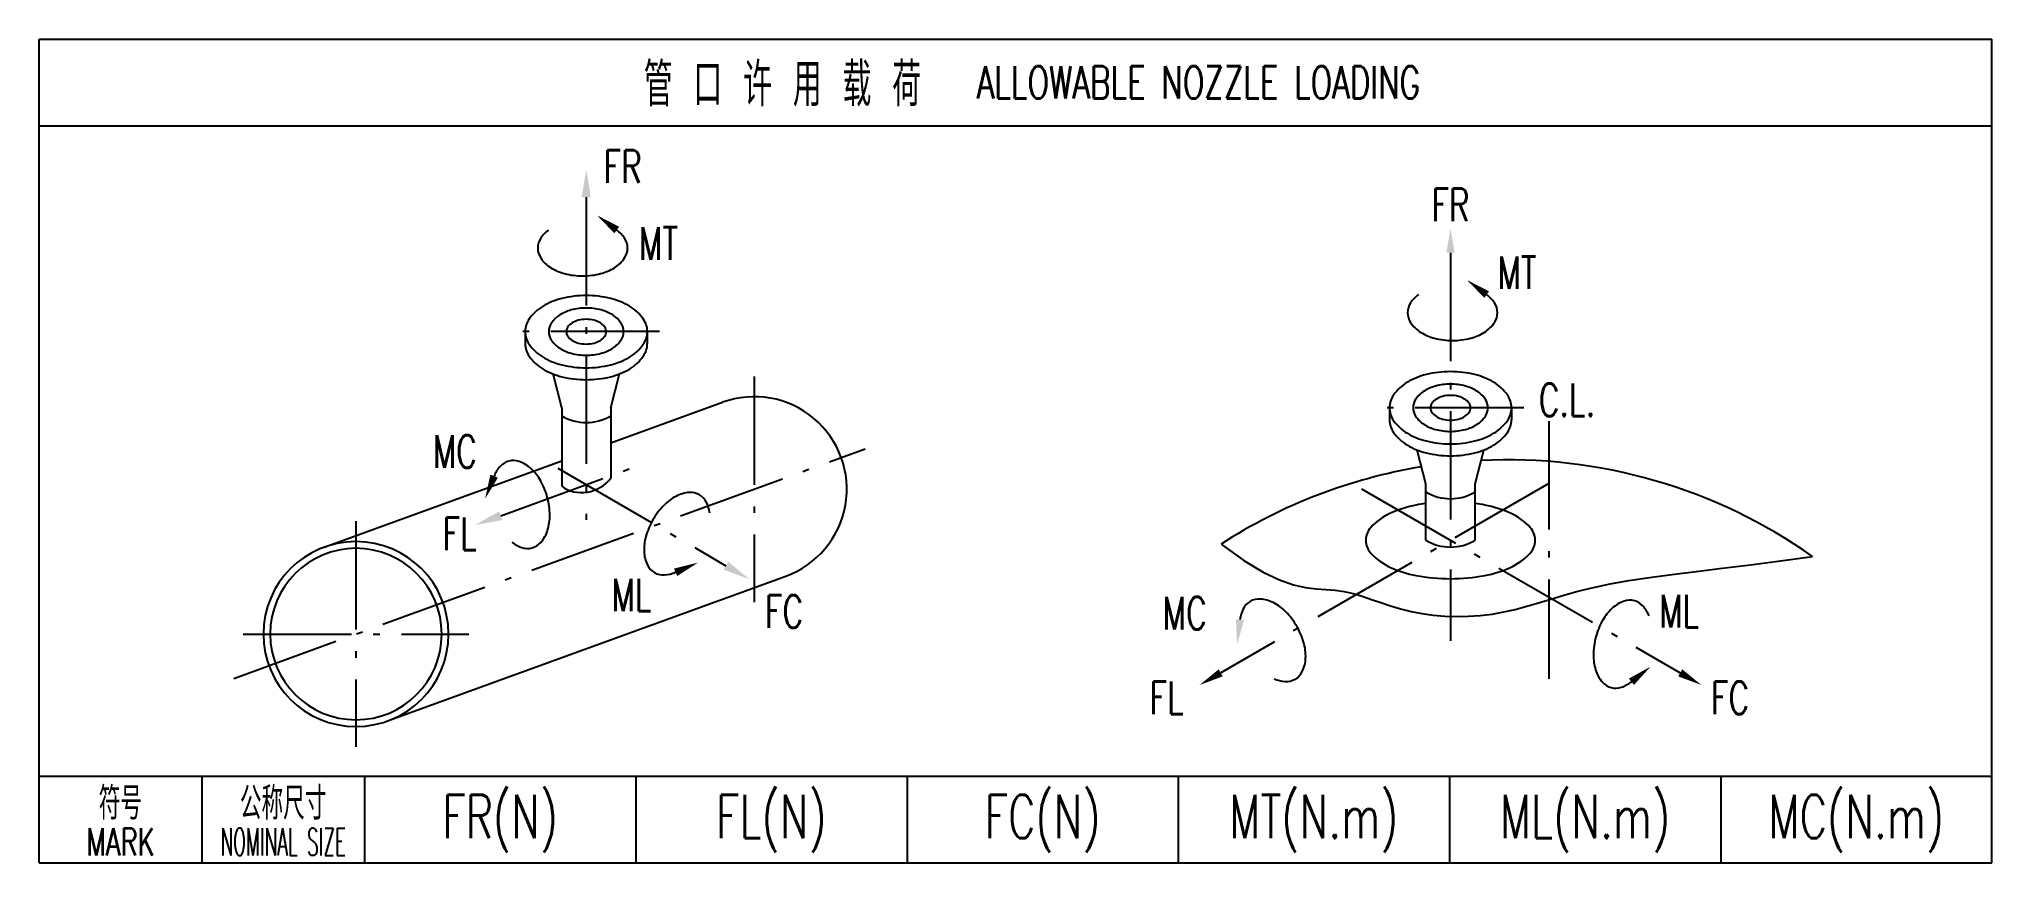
# Model space of a CAD drawing. Extents: x -180 to 0, y -76 to 0.
import ezdxf
from ezdxf.enums import TextEntityAlignment as Align

# ---------------------------------------------------------------- set-up
doc = ezdxf.new("R2010")
doc.units = 0
doc.header["$MEASUREMENT"] = 0
doc.linetypes.add('DASHDOT-S', pattern=[14.6, 10, -2, 0.6, -2])
doc.linetypes.add('DIVIDE-M', pattern=[39, 30, -3, 0, -3, 0, -3])
doc.layers.get('0').update_dxf_attribs({"linetype": 'CONTINUOUS'})
doc.layers.get('DEFPOINTS').update_dxf_attribs({"linetype": 'CONTINUOUS'})
doc.styles.add('HZ', font='ROMANS.shx', dxfattribs={"width": 0.7, "height": 4, "bigfont": 'HLFSD.shx'})
doc.styles.add('STADHLSD', font='romans.shx', dxfattribs={"width": 0.7, "bigfont": 'hlstd.shx'})

msp = doc.modelspace()

# ---------------------------------------------------------------- linework, layer by layer
at = {"color": 4, "linetype": 'Continuous'}
for p, q in [((-180.0000000000003, -76), (-180.0000000000002, 0)), ((-180.0000000000002, 0), (0, 0)), ((1.004674379865396e-13, -75.99999999999636), (0, 0)), ((-180.0000000000002, -8), (0, -8)), ((-135.1910567475136, -26.99047689903455), (-135.1910567475136, -28.08851598661568)), ((-123.9410567475136, -26.99047689903455), (-123.9410567475136, -28.08851598661568)), ((-131.8273067475093, -34.00792586331204), (-132.6265183631772, -30.89235515816472)), ((-127.3048067475179, -34.00792586331204), (-126.50559513185, -30.89235515816472)), ((-131.8273067475093, -34.00792586330863), (-131.8273067475093, -41.24698600683064)), ((-127.3048067475179, -34.00792586330863), (-127.3048067475179, -40.5152753167531)), ((-55.53101381104034, -34.01320286714979), (-55.53101381104034, -35.11124195473202)), ((-44.28101381104034, -34.01320286714979), (-44.28101381104034, -35.11124195473202)), ((-52.16726381104024, -41.03065183142861), (-52.96647542670826, -37.91508112628154)), ((-47.64476381104043, -41.03065183142861), (-46.84555219537208, -37.91508112628154)), ((-52.16726381104024, -46.23527398860521), (-52.16726381104075, -41.03065183142853)), ((-47.64476381104043, -46.23527398860521), (-47.64476381104043, -41.03065183142861)), ((-180.0000000000002, -68), (0, -68)), ((-180.0000000000002, -76), (0, -75.99999999999636))]:
    msp.add_line(p, q, dxfattribs=at)
at = {"color": 1, "linetype": 'DASHDOT-S'}
for p, q in [((-129.5660567475136, -14.59291326982952), (-129.5660567475136, -44.35300342441769)), ((-49.90601381104034, -19.7206194845643), (-49.90601381104034, -55.52352056917644)), ((-122.8160567475136, -26.99047689903455), (-136.3160567475136, -26.99047689903455)), ((-114.0800189716686, -31.11589777503104), (-114.0800189716686, -51.92839777503104)), ((-43.15601381104034, -34.01320286714979), (-56.65601381104034, -34.01320286714979)), ((-40.83813664021778, -35.23786949325387), (-40.83813664021778, -59.02940696940894)), ((-162.0323678819407, -58.97537544151419), (-103.8448730876994, -37.79685932989014)), ((-137.4451078273999, -43.96851028702804), (-124.3475703490694, -39.20139650273654)), ((-132.1936080727321, -39.5837527547701), (-116.6939301049281, -48.5801014443241)), ((-40.83813664021778, -40.99993266305246), (-71.0842826278826, -58.46255319098179)), ((-58.10929925728794, -41.49910492797498), (-28.72774499419842, -58.46255319098179)), ((-150.7894196170528, -44.47702692770326), (-150.7894196170528, -65.28952692770326)), ((-161.1956696170528, -54.88327692770326), (-140.3831696170528, -54.88327692770326))]:
    msp.add_line(p, q, dxfattribs=at)
at = {"color": 2, "linetype": 'Continuous'}
for p, q in [((-165.0000000000002, -68), (-165.0000000000003, -75.99999999999972)), ((-150.0000000000002, -68), (-150.0000000000003, -75.99999999999942)), ((-125.0000000000002, -68), (-125.0000000000002, -75.9999999999989)), ((-100.0000000000002, -68), (-100.0000000000002, -75.99999999999841)), ((-75.00000000000023, -68), (-75.00000000000027, -75.9999999999979)), ((-50, -68), (-50.00000000000008, -75.99999999999739)), ((-25, -68), (-25.00000000000006, -75.99999999999689))]:
    msp.add_line(p, q, dxfattribs=at)
at = {"color": 7, "linetype": 'Continuous'}
for points in [[(-133.0451287553526, -17.61517924358691, 0.08559629066637084), (-133.7656907713174, -18.37312439457901, 0.1484111649438202), (-134.0417030451445, -19.28253327361358, 0.1484111649438477), (-133.7656907713174, -20.19194215265247, 0.1071079735080968), (-132.8283013570849, -21.09736105188858, 0.07600972026384085), (-131.5553635529968, -21.6399389264941, 0.06288102069597148), (-129.8988905451479, -21.84908733102543, 0.06288102069598872), (-128.2424175372819, -21.6399389264941, 0.07600972026387547), (-126.9694797332108, -21.09736105188858, 0.1071079735080976), (-126.0320903189784, -20.19194215265247, 0.1484111649438201), (-125.7560780451513, -19.28253327361358, 0.1484111649438082), (-126.0320903189784, -18.37312439457901, 0.0855962906663513), (-126.7526523349434, -17.61517924358691)], [(-52.86498121644746, -23.57401785978823, 0.08559629066637084), (-53.58554323242237, -24.3319630107809, 0.1484111649438202), (-53.86155550625142, -25.24137188981788, 0.1484111649438477), (-53.58554323242237, -26.15078076885496, 0.1071079735080968), (-52.64815381818551, -27.05619966809195, 0.07600972026384084), (-51.3752160141006, -27.59877754269431, 0.06288102069597148), (-49.7187430062512, -27.80792594722473, 0.06288102069598872), (-48.06226999840129, -27.59877754269431, 0.07600972026387547), (-46.7893321943169, -27.05619966809195, 0.1071079735080976), (-45.85194278008004, -26.15078076885496, 0.1484111649438201), (-45.57593050625098, -25.24137188981788, 0.1484111649438082), (-45.85194278008004, -24.3319630107809, 0.08559629066635129), (-46.57250479605494, -23.57401785978848)], [(-136.428338556022, -46.40281038709372, 0.08559629066637084), (-135.5097245868599, -46.90264920754908, 0.1484111649438202), (-134.5598658307842, -46.93388425353123, 0.1484111649438477), (-133.7528815410149, -46.43190453218949, 0.1071079735080968), (-133.120928275717, -45.29211623276728, 0.07600972026384087), (-132.9262988407977, -43.92212324514185, 0.06288102069597148), (-133.1530037574603, -42.26796159596574, 0.06288102069598872), (-133.7837523650512, -40.72206312747812, 0.07600972026387548), (-134.6373028938199, -39.63292911465078, 0.1071079735080976), (-135.7544846252927, -38.96182012506802, 0.1484111649438201), (-136.7043433813681, -38.93058507908177, 0.1484111649438082), (-137.5113276711377, -39.43256480042783, 0.08559629066635129), (-138.0569512944803, -40.32474490131972)], [(-118.1829796709762, -43.73870775563773, 0.08559629066637084), (-118.4790984184192, -42.73571016930782, 0.1484111649438202), (-119.1286634731832, -42.04197208889468, 0.1484111649438477), (-120.0542408017575, -41.82630129026893, 0.1071079735080968), (-121.3070512766831, -42.18539488661918, 0.07600972026384085), (-122.413406401666, -43.01650242509209, 0.06288102069597148), (-123.4227707370742, -44.34647592830697, 0.0628810206959887), (-124.0698794095149, -45.88559783605319, 0.07600972026387547), (-124.2364620886199, -47.25928324913139, 0.1071079735080976), (-123.921041027927, -48.52379574471365, 0.1484111649438201), (-123.2714759731798, -49.21753382512679, 0.1484111649438082), (-122.3458986445887, -49.43320462375254, 0.08559629066635129), (-121.3292178811639, -49.18815218841041)], [(-66.16386324464696, -59.01428456171153, 0.08559629066637081), (-65.147182481225, -59.25933699705139, 0.1484111649438202), (-64.22160515263732, -59.04366619842517, 0.1484111649438477), (-63.57204009787836, -58.34992811801432, 0.1071079735080968), (-63.25661903719072, -57.08541562242829, 0.07600972026384085), (-63.42320171629655, -55.71173020935227, 0.06288102069597148), (-64.07031038873714, -54.17260830160606, 0.06288102069598872), (-65.07967472414646, -52.84263479839049, 0.07600972026387547), (-66.18602984912553, -52.01152725991645, 0.1071079735080976), (-67.43884032404986, -51.65243366356732, 0.1484111649438201), (-68.3644176526372, -51.86810446219363, 0.1484111649438082), (-69.01398270739617, -52.56184254260427, 0.0855962906663513), (-69.31010145484322, -53.56484012893705)], [(-31.6018167352384, -53.20828333622173, 0.08559629066637081), (-32.14744035858104, -52.3161032353287, 0.1484111649438202), (-32.95442464835054, -51.81412351398455, 0.1484111649438477), (-33.90428340441792, -51.84535855996843, 0.1071079735080968), (-35.0214651358832, -52.51646754955121, 0.07600972026384087), (-35.87501566466273, -53.60560156237773, 0.06288102069597148), (-36.50576427225582, -55.15150003086526, 0.06288102069598873), (-36.73246918892238, -56.80566168004293, 0.07600972026387548), (-36.53783975399972, -58.17565466766666, 0.1071079735080976), (-35.90588648869817, -59.31544296708626, 0.1484111649438201), (-35.09890219892884, -59.81742268843061, 0.1484111649438082), (-34.14904344286145, -59.78618764244678, 0.08559629066635129), (-33.23042947369544, -59.28634882199378)]]:
    msp.add_lwpolyline(points, format="xyb", dxfattribs=at)
at = {"color": 4, "linetype": 'Continuous'}
for points in [[(-135.1910567475109, -26.99047689903159, 0.1537560611438744), (-134.8225282946905, -28.16056442641366, 0.1068496894456862), (-133.5435323916847, -29.34649296714974, 0.07367425532286441), (-131.8213234499908, -30.04975924392875, 0.06022320037263233), (-129.5660567475109, -30.32238677572934, 0.06022320037263324), (-127.310790045048, -30.04975924392875, 0.07367425532286773), (-125.588581103337, -29.34649296714974, 0.1068496894456838), (-124.3095852003312, -28.16056442641366, 0.1537560611438537), (-123.9410567475109, -26.99047689903159, 0.1537560611438787), (-124.3095852003312, -25.82038937164953, 0.1068496894456926), (-125.588581103337, -24.63446083091753, 0.07367425532286255), (-127.310790045048, -23.93119455413444, 0.06022320037263427), (-129.5660567475109, -23.65856702233805, 0.06022320037263155), (-131.8213234499908, -23.93119455413444, 0.07367425532285105), (-133.5435323916847, -24.63446083091753, 0.1068496894457045), (-134.8225282946905, -25.82038937164953, 0.1537560611438851)], [(-133.0160567475109, -26.99047689903159, 0.1462793836781457), (-132.7846917384184, -27.76438752829836, 0.1071581611199701), (-132.005575142611, -28.52945112457815, 0.07695235412944422), (-130.9439140260693, -28.9898654323373, 0.06398515729966947), (-129.5660567475109, -29.1669151209428, 0.06398515729967122), (-128.1881994689695, -28.9898654323373, 0.07695235412946648), (-127.1265383524108, -28.52945112457815, 0.1071581611199707), (-126.3474217566034, -27.76438752829836, 0.1462793836781312), (-126.1160567475108, -26.99047689903159, 0.1462793836781633), (-126.3474217566034, -26.21656626976915, 0.1071581611199754), (-127.1265383524108, -25.45150267348504, 0.07695235412944752), (-128.1881994689695, -24.99108836572577, 0.06398515729965741), (-129.5660567475109, -24.8140386771247, 0.06398515729967715), (-130.9439140260693, -24.99108836572577, 0.07695235412945646), (-132.005575142611, -25.45150267348504, 0.1071581611199814), (-132.7846917384184, -26.21656626976915, 0.1462793836781809)], [(-131.4073067475074, -26.99047689903159, 0.1484111649438477), (-131.2846346258234, -27.39465862305201, 0.1071079735080968), (-130.8680171083624, -27.79706702270937, 0.07600972026384085), (-130.3022669732366, -28.0382127447524, 0.06288102069597148), (-129.5660567475109, -28.13116759121135, 0.06288102069598872), (-128.829846521819, -28.0382127447524, 0.0760097202638755), (-128.2640963866595, -27.79706702270937, 0.1071079735080976), (-127.8474788692151, -27.39465862305201, 0.1484111649438202), (-127.7248067475143, -26.99047689903159, 0.1484111649438082), (-127.8474788692151, -26.58629517501527, 0.1071079735080764), (-128.2640963866595, -26.18388677535381, 0.0760097202638187), (-128.829846521819, -25.94274105331067, 0.06288102069596571), (-129.5660567475109, -25.84978620685183, 0.06288102069594871), (-130.3022669732366, -25.94274105330646, 0.07600972026384613), (-130.8680171083624, -26.18388677535381, 0.1071079735080974), (-131.2846346258234, -26.58629517501527, 0.1484111649438202)], [(-55.53101381104017, -34.01320286714966, 0.1537560611438744), (-55.16248535822609, -35.18329039453148, 0.1068496894456862), (-53.88348945521449, -36.36921893526416, 0.07367425532286441), (-52.16128051351672, -37.07248521204792, 0.06022320037263233), (-49.90601381104017, -37.34511274384613, 0.06022320037263324), (-47.65074710856413, -37.07248521204792, 0.07367425532286773), (-45.92853816686585, -36.36921893526416, 0.1068496894456838), (-44.64954226385441, -35.18329039453148, 0.1537560611438537), (-44.28101381104017, -34.01320286714966, 0.1537560611438787), (-44.64954226385441, -32.84311533976758, 0.1068496894456926), (-45.92853816686585, -31.6571867990349, 0.07367425532286255), (-47.65074710856413, -30.95392052225122, 0.06022320037263427), (-49.90601381104017, -30.68129299045302, 0.06022320037263155), (-52.16128051351723, -30.95392052225122, 0.07367425532285105), (-53.88348945521449, -31.6571867990349, 0.1068496894457045), (-55.16248535822609, -32.84311533976758, 0.1537560611438851)], [(-53.35601381104044, -34.01320286714966, 0.1462793836781457), (-53.12464880193949, -34.78711349641551, 0.1071581611199701), (-52.3455322061339, -35.55217709269527, 0.07695235412944422), (-51.28387108959254, -36.01259140045659, 0.06398515729966947), (-49.90601381104017, -36.18964108905891, 0.06398515729967122), (-48.52815653248848, -36.01259140045659, 0.07695235412946648), (-47.46649541594695, -35.55217709269527, 0.1071581611199707), (-46.68737882014085, -34.78711349641551, 0.1462793836781312), (-46.4560138110399, -34.01320286714966, 0.1462793836781633), (-46.68737882014085, -33.23929223788355, 0.1071581611199754), (-47.46649541594695, -32.47422864160387, 0.07695235412944752), (-48.52815653248797, -32.01381433384248, 0.06398515729965741), (-49.90601381104017, -31.83676464524024, 0.06398515729967715), (-51.28387108959254, -32.01381433384256, 0.07695235412945646), (-52.3455322061339, -32.47422864160387, 0.1071581611199814), (-53.12464880193949, -33.23929223788355, 0.1462793836781809)], [(-51.74726381104011, -34.01320286714966, 0.1484111649438477), (-51.62459168933884, -34.41738459116596, 0.1071079735080968), (-51.20797417190028, -34.81979299082697, 0.07600972026384085), (-50.64222403675183, -35.06093871287237, 0.06288102069597148), (-49.90601381104017, -35.1538935593303, 0.06288102069598872), (-49.16980358532953, -35.06093871287237, 0.0760097202638755), (-48.60405345018023, -34.81979299082697, 0.1071079735080976), (-48.18743593274201, -34.41738459116596, 0.1484111649438202), (-48.06476381104022, -34.01320286714966, 0.1484111649438082), (-48.18743593274201, -33.60902114313319, 0.1071079735080764), (-48.60405345018023, -33.20661274347209, 0.0760097202638187), (-49.16980358532953, -32.96546702142678, 0.06288102069596571), (-49.90601381104017, -32.87251217496885, 0.06288102069594871), (-50.64222403675183, -32.96546702142656, 0.07600972026384613), (-51.20797417190028, -33.20661274347209, 0.1071079735080974), (-51.62459168933884, -33.60902114313319, 0.1484111649438202)]]:
    msp.add_lwpolyline(points, format="xyb", close=True, dxfattribs=at)
for points in [[(-135.1910567475109, -28.08851598661272, 0.1537560611438738), (-134.8225282946905, -29.25860351399479, 0.1068496894456862), (-133.5435323916847, -30.44453205473087, 0.07367425532286441), (-131.8213234499908, -31.1477983315142, 0.06022320037263233), (-129.5660567475109, -31.42042586331058, 0.06022320037263324), (-127.310790045048, -31.1477983315142, 0.07367425532286773), (-125.588581103337, -30.44453205473087, 0.1068496894456838), (-124.3095852003312, -29.25860351399479, 0.1537560611438538), (-123.9410567475109, -28.08851598661272, 0.1537560611438787)], [(-111.1622621437839, -49.53893775954384, 1.000006394103493), (-116.9978783193601, -33.5053951039323)], [(-55.53101381104017, -35.1112419547319, 0.1537560611438738), (-55.16248535822609, -36.28132948211397, 0.1068496894456862), (-53.88348945521449, -37.46725802284652, 0.07367425532286441), (-52.16128051351672, -38.1705242996302, 0.06022320037263233), (-49.90601381104017, -38.44315183142841, 0.06022320037263324), (-47.65074710856413, -38.1705242996302, 0.07367425532286773), (-45.92853816686585, -37.46725802284652, 0.1068496894456838), (-44.64954226385441, -36.28132948211385, 0.1537560611438538), (-44.28101381104017, -35.1112419547319, 0.1537560611438787)], [(-52.16726381104024, -42.84405448130134, 0.01339702432238485), (-53.07499307568679, -42.98957842704637, 0.06011182602339924), (-55.42476126733243, -43.7314981957137, 0.1015802800685266), (-57.25561255797714, -45.06186330753064, 0.1871267974990123), (-57.71070131104017, -46.23527398860509, 0.1871267974990112)], [(-57.71070131104017, -46.23527398860509, 0.1871267974990112), (-57.25561255797714, -47.40868466967936, 0.1015802800685294), (-55.42476126733243, -48.73904978149631, 0.0601118260234026), (-53.07499307568645, -49.48096955016355, 0.04647247642531858), (-49.90601381104017, -49.7761476720533, 0.04647247642532067), (-46.73703454639406, -49.48096955016355, 0.0601118260234026), (-44.38726635474842, -48.73904978149631, 0.1015802800685236), (-42.55641506410336, -47.40868466967962, 0.1871267974990086), (-42.10132631104017, -46.23527398860509, 0.1871267974990124), (-42.55641506410336, -45.06186330753064, 0.1015802800685284), (-44.38726635474842, -43.7314981957137, 0.06011182602340312), (-46.73703454639457, -42.98957842704637, 0.01339702432238583), (-47.6447638110406, -42.84405448130134, 0.04647247642531784)], [(-142.25816961706, -54.88327692770031, 39999.99999343829), (-142.2581696597147, -54.88413005270195)], [(-142.88316961706, -54.88327692770031, 39999.99999450409), (-142.883169656599, -54.88406755270239)]]:
    msp.add_lwpolyline(points, format="xyb", dxfattribs=at)
for points in [[(-127.3048067475211, -37.25681025848598), (-116.9978783193601, -33.5053951039323)], [(-153.7072789648005, -46.86652425662237), (-131.8273067475177, -38.90286564295729)], [(-147.8716627834328, -62.90006691013014), (-111.1620834493128, -49.53887272007296)]]:
    msp.add_lwpolyline(points, dxfattribs=at)
at = {"color": 3, "linetype": 'DIVIDE-M'}
msp.add_lwpolyline([(-71.04803358528818, -46.58499203463019), (-68.96289759494073, -48.08813655315011), (-67.18431181566939, -49.16843819056795), (-65.66929110993851, -49.89826444460209), (-64.3748503402116, -50.34998281297071), (-63.25800436895315, -50.59596079339225), (-62.27576805862736, -50.70856588358491), (-61.38515627169789, -50.76016558126705), (-60.54318387062909, -50.82312738415698), (-59.71300630697783, -50.95493326039291), (-58.88234138867278, -51.15352305979302), (-58.04504751273532, -51.40195110259533), (-57.19498307618665, -51.68327170903792), (-56.32600647604829, -51.9805391993589), (-55.4319761093418, -52.27680789379629), (-54.50675037308821, -52.5551321125882), (-53.54418766430922, -52.79856617597265), (-52.54054982139473, -52.99288396980815), (-51.50171244821047, -53.1347376424347), (-50.43595458999033, -53.2234989078128), (-49.35155529196857, -53.25853947990284), (-48.25679359937942, -53.23923107266531), (-47.15994855745714, -53.16494540006065), (-46.06929921143546, -53.03505417604926), (-44.99312460654915, -52.84892911459163), (-43.93439621011044, -52.60787435530274), (-42.87485517774564, -52.32092374041564), (-41.79093508715943, -51.99904353781811), (-40.65906951605643, -51.65320001539779), (-39.45569204214166, -51.29435944104237), (-38.15723624311943, -50.93348808263946), (-36.74013569669455, -50.58155220807679), (-35.18082398057169, -50.24951808524203), (-33.4591864888024, -49.94465822294816), (-31.56891588082522, -49.65947009370939), (-29.50715663242556, -49.38275741096525), (-27.27105321938888, -49.10332388815527), (-24.85775011750059, -48.809973238719), (-22.26439180254613, -48.49150917609593), (-19.48812275031094, -48.13673541372563), (-16.52608743658027, -47.73445566504761)], dxfattribs=at)
at = {"color": 4, "linetype": 'Continuous'}
for centre, radius, start, end in [((-129.5660567475136, -30.96796122334126), 4.413284891635849, 239.1779463140738, 300.8220536859262), ((-44.63855028575165, -87.54802185271825), 48.7383895920461, 99.36608290811537, 122.8104862813699), ((-44.63855028575165, -87.54802185271825), 48.7383895920461, 54.77398513431631, 92.88409935828858), ((-49.90601381104034, -37.99068719145626), 4.413284891635849, 239.1779463142102, 300.8220536857898), ((-49.90601381104034, -42.44530934863273), 4.413284891635849, 239.1779463142102, 300.8220536857898)]:
    msp.add_arc(centre, radius, start, end, dxfattribs=at)
msp.add_ellipse((-129.7344147883321, -39.22606882478408), major_axis=(2.859901708874914, 0.9453286688808775), ratio=0.8506356790861074, start_param=3.656591463826698, end_param=5.395920185721934, dxfattribs=at)
at = {"color": 7, "linetype": 'Continuous'}
for points in [[(-129.5660567475136, -12.06166326982566), (-129.9879317475136, -14.59291326982566), (-129.1441817475136, -14.59291326982952)], [(-139.8237047737641, -44.83424877482298), (-137.3008180794282, -44.36494311142428), (-137.5893975753572, -43.57207746263521)], [(-114.5018033015951, -49.8457264443241), (-116.4829926049281, -48.21474697710073), (-116.9048676049281, -48.94545591154383)]]:
    msp.add_solid(points, dxfattribs=at)
at = {"color": 0, "linetype": 'ByBlock'}
for points in [[(-126.9765518060888, -17.91600149479564), (-126.5287528638005, -17.314356992385), (-128.5575858421801, -16.27178241671231)], [(-50.28101381104034, -19.7206194845643), (-49.53101381104034, -19.7206194845643), (-49.90601381104034, -17.4706194845643)], [(-46.79640426720073, -23.87484011099438), (-46.34860532490882, -23.27319560858258), (-48.37743830329009, -22.23062103291262)], [(-137.7084298655975, -40.46315665519433), (-138.4054727233599, -40.18633314745216), (-138.8874218176936, -42.4158734746236)], [(-121.4777878571626, -48.84383843290561), (-121.1806479051738, -49.53246594392476), (-119.2633353481071, -48.29673233244466)], [(-68.93763200770258, -53.60833163324048), (-69.68257090198404, -53.52134862463379), (-69.57105048066381, -55.79965681178237)], [(-70.89678262788277, -58.78731271740082), (-71.2717826278826, -58.13779366456255), (-73.03283978639729, -59.58755319098179)], [(-33.46305200793671, -58.99222001251874), (-32.99780693945434, -59.58047763146887), (-31.46565661684519, -57.89061361654683)], [(-28.91524499419842, -58.78731271740082), (-28.54024499419842, -58.13779366456255), (-26.77918783568305, -59.58755319098179)]]:
    msp.add_solid(points, dxfattribs=at)
at = {"layer": 'DEFPOINTS', "color": 0, "linetype": 'ByBlock'}
for p in [(-49.90601381104034, -17.4706194845643), (-71.08428262788311, -58.46255319098043), (-28.72774499419722, -58.46255319098043)]:
    msp.add_point(p, dxfattribs=at)

# ---------------------------------------------------------------- texts
at = {"color": 2, "linetype": 'Continuous', "style": 'STADHLSD', "width": 0.7}
for s, height, p in [('管 口 许 用 载 荷', 4, (-111.4834221368003, -4)), ('ALLOWABLE NOZZLE LOADING', 3, (-73.1363416484603, -4)), ('FR(N)', 4, (-137.5000000000002, -72)), ('FL(N)', 4, (-112.5000000000002, -72)), ('FC(N)', 4, (-87.50000000000023, -72.00000000000034)), ('MT(N.m)', 4, (-62.5, -72.00000000000068)), ('ML(N.m)', 4, (-37.5, -72.00000000000068)), ('MC(N.m)', 4, (-12.5, -72))]:
    msp.add_text(s, height=height, dxfattribs=at).set_placement(p, align=Align.MIDDLE)
at = {"color": 7, "linetype": 'Continuous', "style": 'HZ', "width": 0.7}
for s, p in [('FR', (-127.9595997441652, -13.26354010384944)), ('FR', (-51.65876607707145, -16.80041103986098)), ('MT', (-124.7024266108349, -20.36783935515973)), ('MT', (-45.56669253526786, -23.04845427570153)), ('C.L.', (-41.77013006683325, -34.78741563959873)), ('MC', (-143.6945039569985, -39.54084771829366)), ('FL', (-142.7966384370957, -47.13336216054813)), ('ML', (-127.2308942528618, -52.78200524735439)), ('FC', (-113.0849920807816, -54.29719924150049)), ('MC', (-76.42855358118925, -54.45926425239725)), ('ML', (-30.67016517808355, -54.26886990391677)), ('FL', (-77.63339011181495, -62.26076498511702)), ('FC', (-25.89937504235513, -62.26076498511702))]:
    msp.add_text(s, height=3, dxfattribs=at).set_placement(p)
at = {"color": 2, "linetype": 'Continuous', "style": 'STADHLSD', "width": 0.7}
for s, p in [('符号', (-172.5000000000002, -69.0000000000066)), ('公称尺寸', (-157.5000000000002, -69.00000000000682))]:
    msp.add_text(s, height=3, dxfattribs=at).set_placement(p, align=Align.TOP_CENTER)
at = {"color": 2, "linetype": 'Continuous', "style": 'STADHLSD'}
for s, width, p in [('MARK', 0.7, (-172.5000000000002, -75.30000000000655)), ('NOMINAL SIZE', 0.5, (-157.5000000000002, -75.30000000000678))]:
    msp.add_text(s, height=2.5, dxfattribs=dict(at, width=width)).set_placement(p, align=Align.CENTER)

doc.saveas('drawing.dxf')
